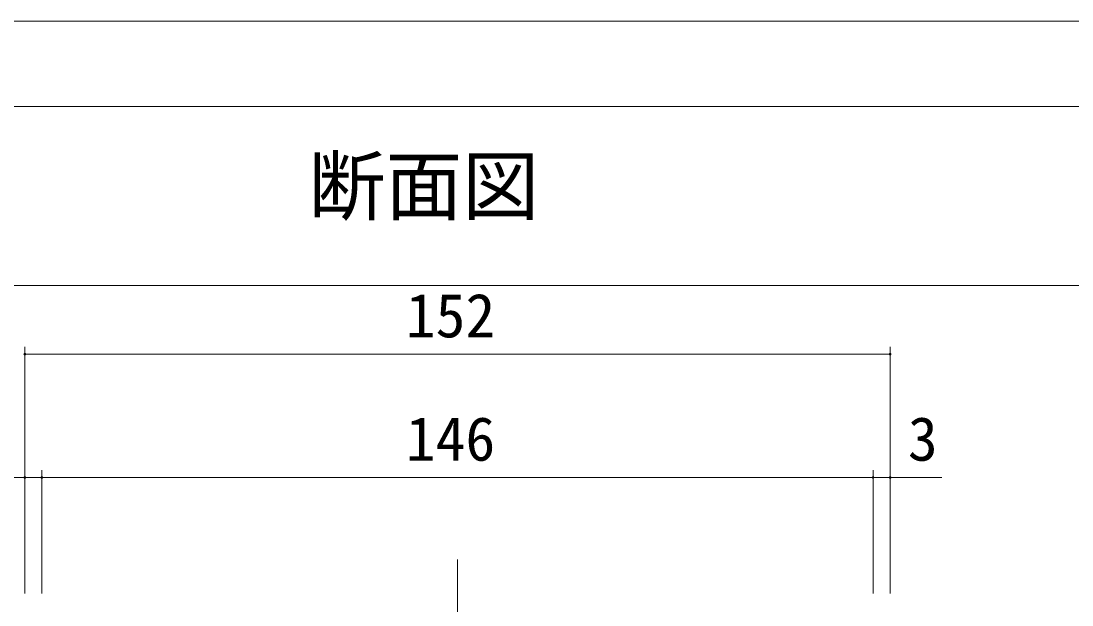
# Model space of a CAD drawing. Units: millimetres on the paper, enlarged 10 times, with parts at other scales. Extents: x -2000 to 2000, y -1385 to 1385.
# Drawn here: x -1030 to -415, y 1043 to 1385 of the extents above; entities that cross this region are included whole.
import ezdxf
from ezdxf.enums import TextEntityAlignment as Align

# ---------------------------------------------------------------- set-up
doc = ezdxf.new("R2010")
doc.units = ezdxf.units.MM
doc.header["$LTSCALE"] = 10
doc.linetypes.add('CHAIN2', pattern=[12, 9, -1, 1, -1])
for name, color, linetype, lineweight in [('1-0_H-SYM', 7, 'Continuous', 20), ('1-1_0', 7, 'Continuous', 20), ('2-0_18', 7, 'Continuous', 18)]:
    doc.layers.add(name, color=color, linetype=linetype, lineweight=lineweight)
doc.styles.add('ＭＳ ゴシック', font='')
doc.styles.get('ＭＳ ゴシック').set_extended_font_data('MS Gothic')

msp = doc.modelspace()

# ---------------------------------------------------------------- linework, layer by layer
at = {"layer": '1-0_H-SYM'}
for p, q in [((-1950, 1335), (380, 1335)), ((-1950, 1230), (380, 1230))]:
    msp.add_line(p, q, dxfattribs=at)
at = {"layer": '1-1_0'}
for p, q in [((-1950, 1335), (380, 1335)), ((-1950, 1230), (380, 1230))]:
    msp.add_line(p, q, dxfattribs=at)
msp.add_lwpolyline([(2000, -1385), (2000, 1385), (-2000, 1385), (-2000, -1385)], dxfattribs=at)
at = {"layer": '2-0_18', "color": 4, "lineweight": 9}
for p, q in [((-1027.92, 1121.8), (-1027.92, 1194.06)), ((-1027.92, 1121.8), (-1027.92, 1194.06)), ((-521.26, 1121.8), (-521.26, 1194.06)), ((-521.26, 1121.8), (-521.26, 1194.06)), ((-1027.92, 1189.89), (-521.26, 1189.89)), ((-1027.92, 1049.55), (-1027.92, 1121.8)), ((-1017.92, 1049.55), (-1017.92, 1121.8)), ((-1017.92, 1049.55), (-1017.92, 1121.8)), ((-531.26, 1049.55), (-531.26, 1121.8)), ((-531.26, 1049.55), (-531.26, 1121.8)), ((-521.26, 1049.55), (-521.26, 1121.8)), ((-1017.92, 1117.64), (-531.26, 1117.64))]:
    msp.add_line(p, q, dxfattribs=at)
at = {"layer": '2-0_18', "color": 4, "linetype": 'CHAIN2', "lineweight": 9}
msp.add_line((-774.59, 1069.55), (-774.59, 559.66), dxfattribs=at)
at = {"layer": '2-0_18', "color": 4, "lineweight": 9}
for points in [[(-1017.92, 1117.64), (-1027.92, 1117.64), (-1058.2, 1117.64)], [(-531.26, 1117.64), (-521.26, 1117.64), (-490.98, 1117.64)]]:
    msp.add_lwpolyline(points, dxfattribs=at)
for centre, start, end in [((-1027.92, 1189.89), 0, 180), ((-1027.92, 1189.89), 0, 180), ((-1027.92, 1189.89), 180, 0), ((-1027.92, 1189.89), 180, 0), ((-521.26, 1189.89), 0, 180), ((-521.26, 1189.89), 0, 180), ((-521.26, 1189.89), 180, 0), ((-521.26, 1189.89), 180, 0), ((-1027.92, 1117.64), 0, 180), ((-1027.92, 1117.64), 180, 0), ((-1017.92, 1117.64), 0, 180), ((-1017.92, 1117.64), 0, 180), ((-1017.92, 1117.64), 180, 0), ((-1017.92, 1117.64), 180, 0), ((-531.26, 1117.64), 0, 180), ((-531.26, 1117.64), 0, 180), ((-531.26, 1117.64), 180, 0), ((-531.26, 1117.64), 180, 0), ((-521.26, 1117.64), 0, 180), ((-521.26, 1117.64), 180, 0)]:
    msp.add_arc(centre, 0.521, start, end, dxfattribs=at)

# ---------------------------------------------------------------- texts
at = {"layer": '1-1_0', "style": 'ＭＳ ゴシック'}
msp.add_text('断面図', height=32.99, dxfattribs=at).set_placement((-861.74, 1261.98), align=Align.BOTTOM_LEFT)
at = {"layer": '2-0_18', "style": 'ＭＳ ゴシック'}
for s, p in [('152', (-804.81, 1191.97)), ('146', (-804.81, 1119.72)), ('3', (-510.84, 1119.72))]:
    msp.add_text(s, height=25.66, dxfattribs=at).set_placement(p, align=Align.BOTTOM_LEFT)

doc.saveas('drawing.dxf')
